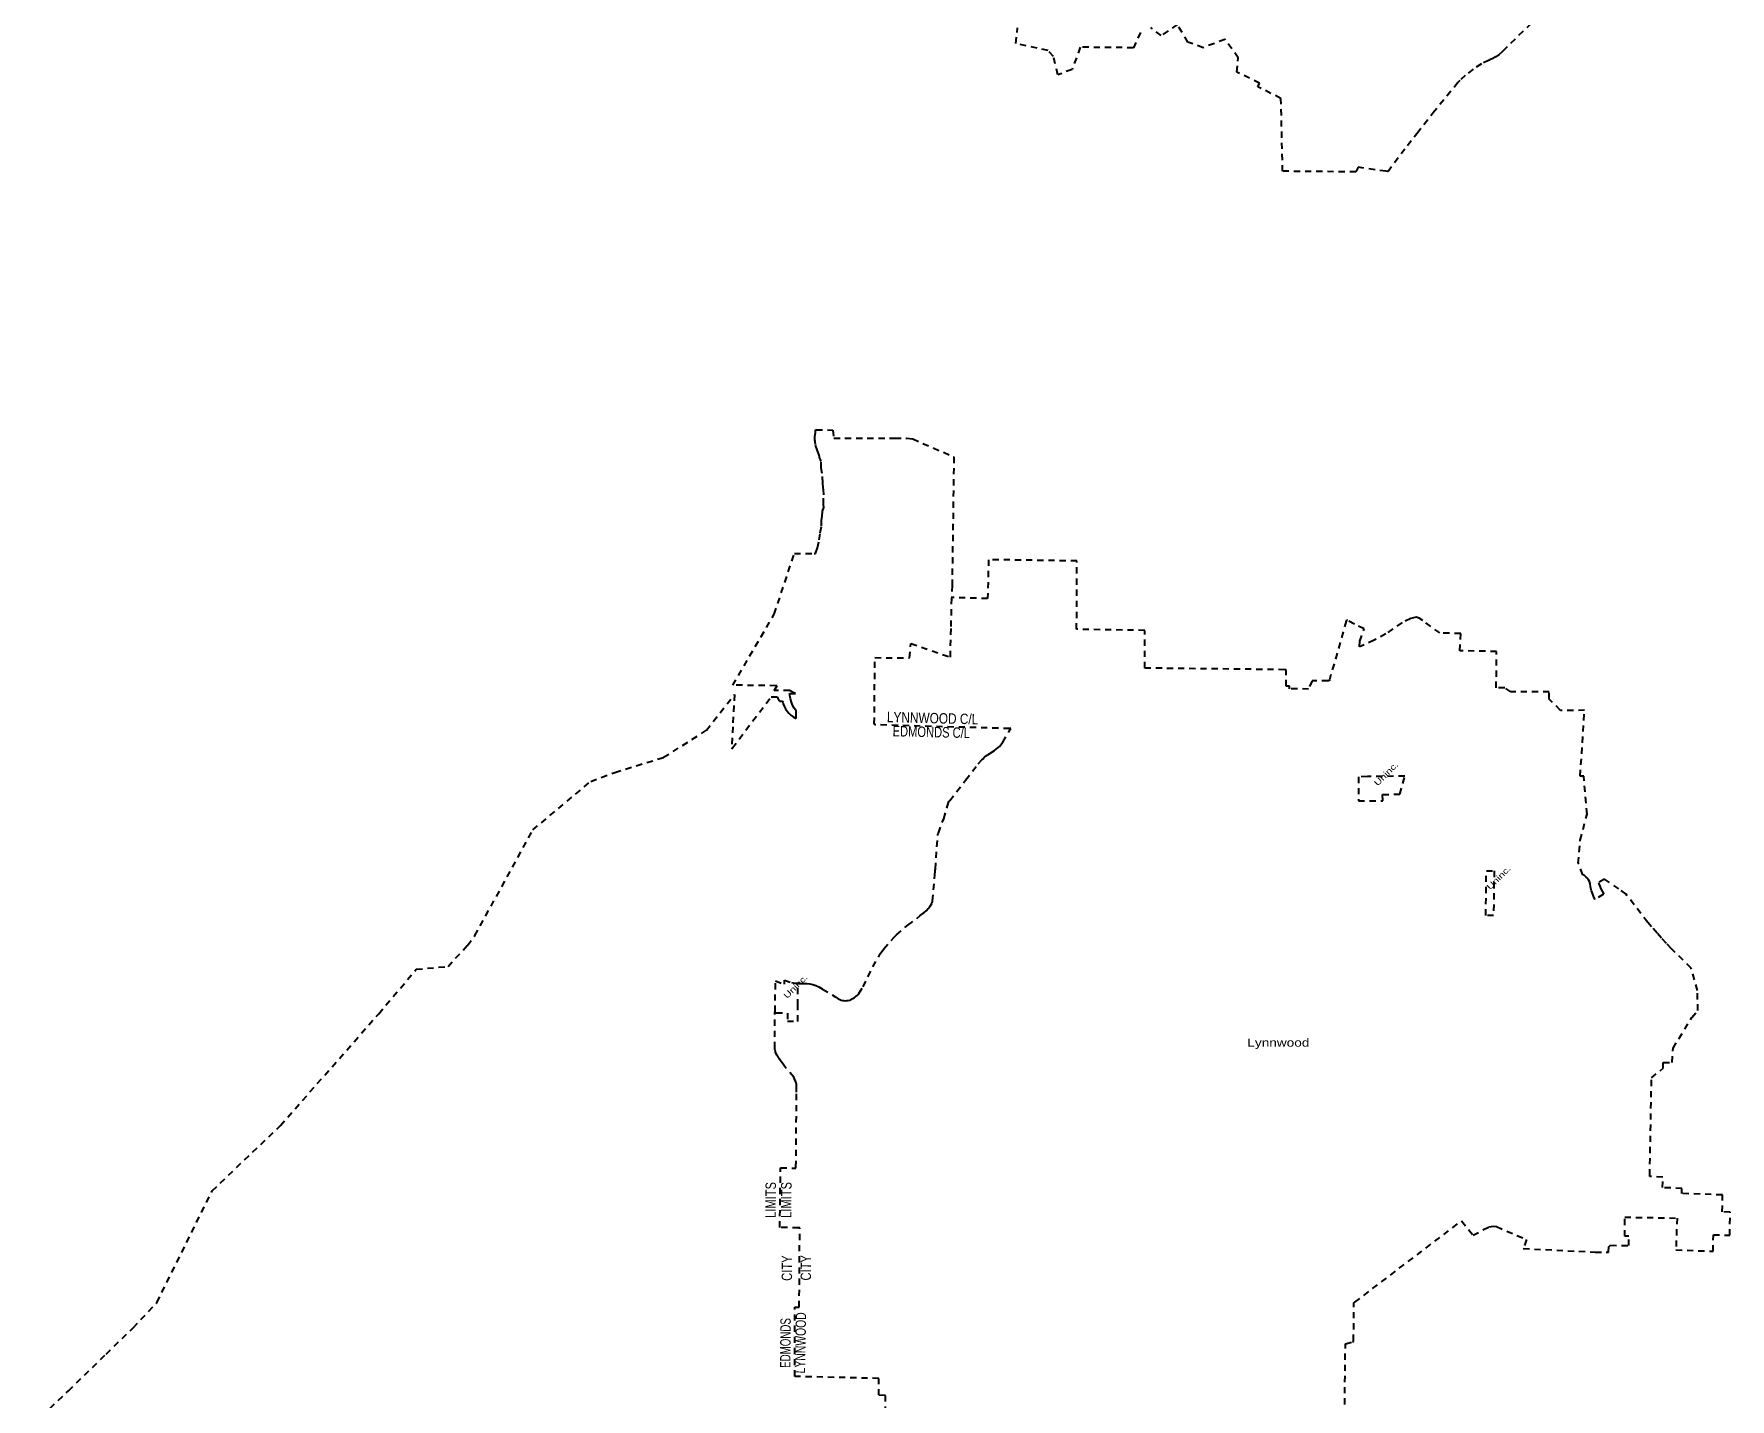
# Model space of a CAD drawing. Header units: feet. Extents: x -903180 to 1023491, y -707744 to 564635.
# Drawn here: x -344828 to -312011, y 116093 to 142515 of the extents above; entities that cross this region are included whole.
import ezdxf

# ---------------------------------------------------------------- set-up
doc = ezdxf.new("R2010")
doc.units = ezdxf.units.FT
doc.header["$LTSCALE"] = 80
doc.linetypes.add('SHORT_DASHED', pattern=[2.7, 1.5, -1.2])
doc.layers.add('13', color=7, linetype='SHORT_DASHED', lineweight=40)
doc.layers.add('15', color=7, linetype='Continuous')
doc.layers.add('36', color=7, linetype='Continuous')

msp = doc.modelspace()

# ---------------------------------------------------------------- linework, layer by layer
at = {"layer": '13'}
for p, q in [((-329706.16, 134829.15), (-329707.99, 134849.47)), ((-317623.16, 130920.47), (-317956.01, 131159.8))]:
    msp.add_line(p, q, dxfattribs=at)
for points in [[(-323416.01, 142544.12), (-323555.1, 142246.67), (-324584.82, 142257.13), (-324740.91, 141826.76), (-325016.26, 141722.75), (-325102.7, 142080.59), (-325206.55, 142196.43), (-325830, 142329.74), (-325797.21, 142631.96)], [(-315860.02, 142715.58), (-316350.88, 142240.4), (-316371.12, 142220.81), (-316389.62, 142201.04), (-316419.78, 142168.81), (-316479.62, 142116.96), (-316544.56, 142071.65), (-316613.88, 142033.38), (-316630.7, 142025.76), (-316650.01, 142017.01), (-316670.7, 142006.85), (-316821.63, 141932.68), (-316983.21, 141831.04), (-317133.29, 141713.08), (-317238.85, 141611.45), (-317257.8, 141593.21), (-317275.12, 141572.2), (-317728.81, 141021.74), (-318047.54, 140613.62), (-318302.57, 140287.08), (-318627.04, 139854.28), (-318630.06, 139850.26), (-318667.04, 139855.73), (-319209.36, 139936.01), (-319249.54, 139844.11), (-320667.8, 139856.27), (-320699.73, 141267.66), (-321148.52, 141491.41), (-321112.84, 141561.21), (-321553.83, 141774.66), (-321525.64, 142050.74), (-321782.68, 142410.97), (-321786.74, 142409.05), (-322203.89, 142248.1), (-322500.63, 142356.8), (-322707.96, 142695.54), (-323017.87, 142481.3), (-323219.19, 142638.04)], [(-344828.23, 115619.19), (-344160.04, 116254.52), (-343429.59, 116964.98), (-342907.54, 117472.73), (-342448.36, 117963.83), (-341377.61, 120125.5), (-340058, 121387.95), (-338156.36, 123552.49), (-337430.31, 124412.76), (-336815.78, 124465.08), (-336442.3, 124874.96), (-336295.62, 125062.3), (-335175.1, 127108.45), (-334054.53, 128049.13), (-333586.5, 128222.18), (-332644.11, 128513.8), (-331817.49, 129037.51), (-331275.82, 129730.1), (-331308.56, 129105.3), (-331326.23, 128695.14), (-331327.03, 128676.59), (-331313.03, 128695.14), (-330565.63, 129685.5), (-330467.76, 129682.35), (-330447.94, 129681.72), (-330433.92, 129661.71), (-330393.19, 129603.63), (-330364.91, 129602.87), (-330344.84, 129602.32), (-330339.15, 129582.57), (-330330.02, 129550.83), (-330309.81, 129500.94), (-330284.49, 129453.44), (-330254.34, 129408.84), (-330219.7, 129367.64), (-330180.94, 129330.28), (-330138.49, 129297.18), (-330106.42, 129277.19), (-330082.58, 129262.92), (-330082.28, 129285.22), (-330080.83, 129391.03), (-330080.56, 129410.71), (-330094.45, 129431.03), (-330117.35, 129464.52), (-330148.12, 129521.54), (-330172.77, 129581.47), (-330191.02, 129643.64), (-330202.67, 129707.38), (-330204.5, 129726.34), (-330206.43, 129746.34), (-330187.03, 129746.36), (-330113.97, 129746.44), (-330093.29, 129746.46), (-330113.97, 129757.6), (-330206.13, 129807.27), (-330508.95, 129807.97), (-330462.66, 129879.48), (-330449.72, 129899.47), (-330470.57, 129899.72), (-331306.63, 129909.72), (-330504.63, 131284.52), (-330115.54, 132458.37), (-329729.8, 132461.02), (-329707.21, 132461.18), (-329700.79, 132481.16), (-329668.85, 132570.48), (-329633.02, 132723.33), (-329613.47, 132860.19), (-329589.91, 132995.02), (-329592.9, 133095.84), (-329575.86, 133184.36), (-329570.85, 133279.05), (-329547.96, 133349.36), (-329549.37, 133407.84), (-329547.43, 133595.29), (-329554.4, 133700.18), (-329558.21, 133720.38), (-329561.11, 133829.26), (-329579.45, 134004.81), (-329598.52, 134107.81), (-329597.19, 134236.81), (-329608.93, 134271.19), (-329622.82, 134291.49), (-329636.17, 134364.19), (-329667.58, 134443.12), (-329708.61, 134566.5), (-329715.55, 134627.11), (-329719.15, 134658.58), (-329718.86, 134667.11), (-329717.15, 134717.54), (-329703.86, 134803.63), (-329706.16, 134829.15)], [(-329707.99, 134849.47), (-329687.96, 134849.44), (-329368.52, 134848.88), (-329351.48, 134688.28), (-328171.39, 134688.36), (-327945.19, 134687.75), (-327825.87, 134674.88), (-327028.84, 134328.64), (-327063.82, 131842.61), (-327068.84, 131625.96), (-327069.45, 131599.66)], [(-317956.01, 131159.8), (-318028.85, 131206.06), (-318083.51, 131226.18), (-318188.94, 131199.8), (-318357.55, 131122.53), (-318672.74, 130905.88), (-318893.81, 130779.47), (-319178.19, 130654.77), (-319177.01, 130759.71), (-319092.66, 130998.34), (-319278.69, 131093.19), (-319412.25, 131161.86), (-319430.14, 131171.01), (-319435.58, 131152.09), (-319763.28, 130010.6), (-319768.42, 129992.69), (-319789.02, 129992.69), (-320095.28, 129992.69), (-320166.69, 129835.98), (-320533.66, 129837.96), (-320533.66, 129891.52), (-320600.18, 129890.53), (-320600.47, 130189.78), (-320600.49, 130209.71), (-320626.09, 130210.02), (-323334.94, 130240.13), (-323336.59, 130970.2), (-324653.84, 130991.47), (-324648.41, 132315.28), (-326358.1, 132338.92), (-326375.95, 131586.19), (-327049.64, 131605.39), (-327069.45, 131599.66)], [(-330046.39, 124139.87), (-330026.41, 124139.56), (-329952.22, 124138.43), (-329915.66, 124137.86), (-329912.22, 124137.84), (-329872.5, 124137.56), (-329813.15, 124130.91), (-329754.82, 124118.08), (-329698.15, 124099.23), (-329643.77, 124074.55), (-329608.72, 124053.99), (-329578.65, 124035.68), (-329568.72, 124029.53), (-329311.65, 123870.33), (-329294.6, 123859.77), (-329271.65, 123844.84), (-329263.29, 123839.4), (-329238.1, 123826.54), (-329211.7, 123816.38), (-329184.38, 123809.03), (-329156.44, 123804.58), (-329128.2, 123803.08), (-329099.94, 123804.53), (-329072, 123808.93), (-329044.67, 123816.23), (-329018.25, 123826.35), (-328994.11, 123838.55), (-328958.93, 123857.92), (-328925.68, 123881.91), (-328901.28, 123903.75), (-328880.95, 123924.06), (-328868.12, 123943.73), (-328784.59, 124071.76), (-328596.14, 124460.97), (-328453.49, 124709.76), (-328384.04, 124809.53), (-328185.43, 125033.39), (-328139.79, 125077.71), (-327917.69, 125266.12), (-327747.26, 125393.33), (-327680.3, 125450.53), (-327654.51, 125472.57), (-327640.3, 125482.55), (-327610.99, 125503.15), (-327565.57, 125542.76), (-327524.54, 125586.9), (-327488.35, 125635.09), (-327457.39, 125686.8), (-327453.98, 125693.67), (-327441.4, 125718.99), (-327440.09, 125733.67), (-327395.18, 126237.87), (-327389.89, 126311.51), (-327388.5, 126330.94), (-327387.02, 126351.51), (-327339.94, 127007.13), (-327338.98, 127020.49), (-327329.05, 127047.13), (-327226.3, 127322.73), (-327131.48, 127636.79), (-327125.53, 127656.51), (-327109.72, 127676.79), (-326801.38, 128072.31), (-326558.18, 128387.22), (-326484.7, 128464.71), (-326462.74, 128487.87), (-326446.49, 128504.71), (-326433.75, 128517.92), (-326398.4, 128547.59), (-326372.95, 128564.77), (-326368.45, 128567.67), (-326332.95, 128590), (-326240.36, 128648.23), (-326148.22, 128724.53), (-326082.33, 128804.42), (-325940.33, 129050.41), (-325928.81, 129070.36), (-325950.45, 129070.96), (-328541.42, 129142.35), (-328558.02, 129142.81), (-328568.02, 129162.9), (-328556.9, 130443.27), (-327888.03, 130436.71), (-327861.01, 130714.57), (-327096, 130455.14), (-327082.31, 131045.21), (-327069.77, 131585.96), (-327069.45, 131599.66)], [(-319466.86, 115990.99), (-319453.06, 117164.51), (-319316.47, 117200.43), (-319295.13, 117206.04), (-319294.96, 117225.69), (-319288.83, 117934.65), (-319288.65, 117955.42), (-319269.66, 117969.84), (-317205.02, 119542.89), (-316981.36, 119262.81), (-316676.84, 119428.91), (-316590.04, 119438.65), (-316530.69, 119431.64), (-315948.2, 119181.26), (-316012.91, 119006.95), (-314620.91, 118938.6), (-314383.77, 118933.86), (-314363.63, 118933.46), (-314362.97, 118949.98), (-314359.23, 119041.53), (-314326.56, 119069.6), (-313970.71, 119064.98), (-313970.71, 119243.3), (-314048.27, 119244.36), (-314048.82, 119614.25), (-313037.25, 119597.06), (-313059.14, 118980.75), (-312336.48, 118955.01), (-312334.03, 119275.13), (-312014.12, 119263.74), (-312010.68, 119713.91), (-312160.65, 119719.25), (-312158.17, 120044.37), (-312944.8, 120072.39), (-312941.85, 120170.38), (-313316.23, 120186.34), (-313313.57, 120391.27), (-313548.19, 120401.21), (-313566.02, 120401.97), (-313565.64, 120422.06), (-313529.38, 122308.17), (-313305.03, 122499.73), (-313303.29, 122609.86), (-313133.84, 122610.38), (-313113.95, 122883.65), (-312749.32, 123478.95), (-312636.01, 123613.43), (-312640.87, 123998.75), (-312760.45, 124435.73), (-313146.39, 124807.94), (-313241.56, 124909.95), (-313337.26, 125014.75), (-313422.61, 125110.15), (-313531.76, 125234.92), (-313603.99, 125319.27), (-314024.11, 125865.99), (-314161.77, 125968.98), (-314442.97, 126158.73), (-314554.29, 126090.65), (-314548.19, 126068.28), (-314529.91, 126020.51), (-314510.6, 125969.68), (-314486.22, 125920.89), (-314452.09, 125868.05), (-314461.84, 125863.96), (-314623.55, 125761.68), (-314645.72, 125808.05), (-314667.05, 125862.94), (-314693.46, 125933.08), (-314709.72, 126005.26), (-314720.89, 126073.37), (-314733.08, 126107.93), (-314747.31, 126141.47), (-314765.59, 126168.92), (-314793.02, 126197.38), (-314826.55, 126224.83), (-314859.51, 126242.06), (-314946.68, 126463.19), (-314909.54, 126910.46), (-314778, 127412.53), (-314840.11, 128150.29), (-314910.15, 128150.65), (-314825.54, 129423.65), (-315293.43, 129422.17), (-315511.08, 129641.48), (-315509.56, 129781.48), (-316249.64, 129779.13), (-316368.78, 129858.76), (-316534.97, 129858.23), (-316528.77, 130561.85), (-317241.69, 130576.09), (-317223.15, 130907.87), (-317623.16, 130920.47)], [(-330489.73, 123571.49), (-330486.74, 123589.11), (-330480.72, 124185.28), (-330306.12, 124123.23), (-330306.58, 124202.13), (-330167.45, 124154.45), (-330109.84, 124142.93), (-330046.39, 124139.87)], [(-330489.73, 123571.49), (-330466.94, 123570.8), (-330250.03, 123564.22), (-330250.73, 123410.11), (-330050.76, 123404.04), (-330049.34, 123715.8), (-330046.55, 124117.34), (-330046.39, 124139.87)], [(-328347.01, 115831.95), (-328351.66, 116165.41), (-328480.64, 116167.85), (-328483.08, 116492.74), (-330108.2, 116532.28), (-330103.86, 117862.27), (-330103.81, 117875.44), (-330083.79, 117875.13), (-330020.9, 117874.16), (-330010.68, 119386.68), (-330010.54, 119406.65), (-330031.92, 119407.08), (-330397.25, 119414.41), (-330382.29, 120570.68), (-330104.16, 120563.92), (-330084.16, 120563.44), (-330084.01, 120583.38), (-330072.9, 122036.46), (-330072.75, 122056.46), (-330070.52, 122076.46), (-330075.04, 122184.79), (-330078.34, 122215.58), (-330127.4, 122323.44), (-330285.7, 122513.34), (-330302.69, 122533.84), (-330316.66, 122553.34), (-330389.67, 122655.25), (-330403.58, 122674.66), (-330418.68, 122695.25), (-330431.11, 122712.19), (-330454.2, 122751.75), (-330473.02, 122793.52), (-330487.38, 122837.02), (-330494.05, 122865.07), (-330493.82, 122887.51), (-330489.86, 123549.11), (-330489.73, 123571.49)]]:
    msp.add_lwpolyline(points, dxfattribs=at)
for points in [[(-319026.54, 128139.73), (-319197.63, 128135.8), (-319201.3, 127668.87), (-318730.76, 127673.68), (-318732.65, 127795.44), (-318399.3, 127800.81), (-318304.09, 128150.29)], [(-316726.21, 126315.82), (-316576.23, 126313.98), (-316586.8, 125453.08), (-316736.78, 125454.92)]]:
    msp.add_lwpolyline(points, close=True, dxfattribs=at)

# ---------------------------------------------------------------- texts
at = {"layer": '15'}
for s, height, rotation, width, p in [('LYNNWOOD C/L', 201.4, 358.606, 0.85, (-328326.62, 129194.12)), ('EDMONDS C/L', 201.4, 358.606, 0.8, (-328215.97, 128921.57)), ('LIMITS', 201.3, 89.623, 0.8, (-330475.74, 119599.91)), ('LIMITS', 201.3, 89.623, 0.8, (-330173.97, 119599.91)), ('CITY', 201.3, 89.58, 0.8, (-330160.8, 118381.24)), ('CITY', 201.3, 89.58, 0.8, (-329793.43, 118387.81)), ('EDMONDS', 201.3, 89.58, 0.7, (-330191.43, 116696.44)), ('LYNNWOOD', 200, 88.899, 0.75, (-329908.9, 116589.65))]:
    msp.add_text(s, height=height, rotation=rotation, dxfattribs=dict(at, width=width)).set_placement(p)
at = {"layer": '36', "width": 1.35}
for p in [(-318830.92, 127950.26), (-316653.35, 125940.2), (-330254.19, 123834.96)]:
    msp.add_text('Uninc.', height=113, rotation=45, dxfattribs=at).set_placement(p)
at = {"layer": '36', "width": 1.25}
msp.add_text('Lynnwood', height=157.5, dxfattribs=at).set_placement((-321350.41, 122914.39))

doc.saveas('drawing.dxf')
